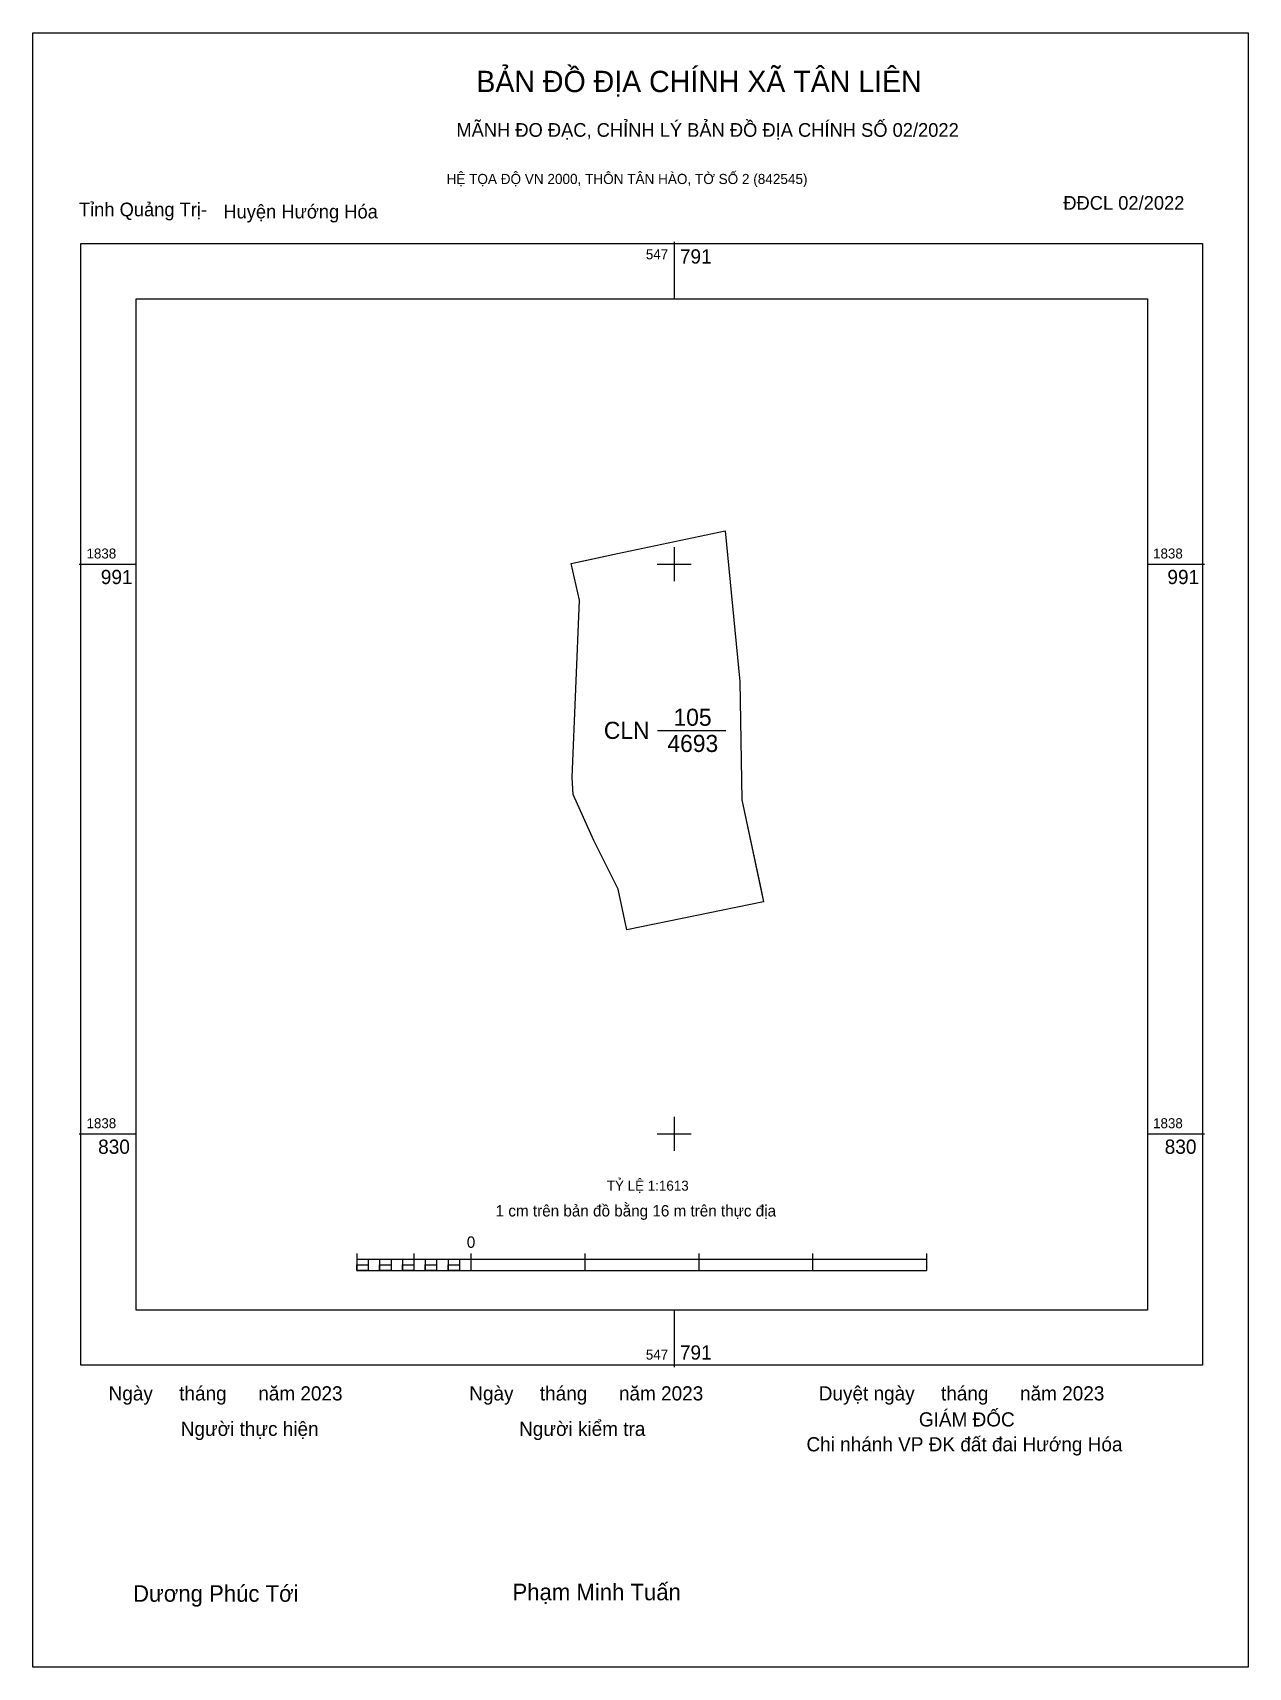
# Model space of a CAD drawing. Extents: x 547610 to 547954, y 1838679 to 1839142.
import ezdxf

# ---------------------------------------------------------------- set-up
doc = ezdxf.new("R2010")
doc.units = 0
for name, color, linetype in [('Level 10', 7, 'Continuous'), ('Level 13', 7, 'Continuous'), ('Level 15', 7, 'Continuous'), ('Level 17', 7, 'Continuous'), ('Level 6', 7, 'Continuous'), ('Level 62', 7, 'Continuous'), ('Level 63', 7, 'Continuous'), ('Level 9', 7, 'Continuous')]:
    doc.layers.add(name, color=color, linetype=linetype)

msp = doc.modelspace()

# ---------------------------------------------------------------- linework, layer by layer
at = {"layer": 'Level 10'}
msp.add_line((547786.83, 1838944.52), (547806.21, 1838944.52), dxfattribs=at)
msp.add_lwpolyline([(547806.07, 1839001.01), (547810.17, 1838958.38), (547810.72, 1838924.82), (547816.12, 1838899.71), (547816.94, 1838895.9), (547778.18, 1838888.03), (547775.72, 1838899.52), (547768.84, 1838913.33), (547762.98, 1838926.31), (547762.69, 1838931.2), (547764.82, 1838981.4), (547762.39, 1838991.82), (547775.57, 1838994.59)], close=True, dxfattribs=at)
at = {"layer": 'Level 15'}
msp.add_lwpolyline([(547609.88, 1839142.16), (547954.23, 1839142.16), (547954.23, 1838679.08), (547609.88, 1838679.08)], close=True, dxfattribs=at)
at = {"layer": 'Level 17'}
for points in [[(547775.57, 1838994.59), (547806.07, 1839001.01), (547810.17, 1838958.38), (547810.72, 1838924.82), (547816.94, 1838895.9), (547778.18, 1838888.03), (547775.72, 1838899.52)], [(547762.39, 1838991.82), (547765.54, 1838992.48)], [(547765.54, 1838992.48), (547775.57, 1838994.59)]]:
    msp.add_lwpolyline(points, dxfattribs=at)
at = {"layer": 'Level 62'}
msp.add_lwpolyline([(547639.15, 1839066.78), (547925.66, 1839066.78), (547925.66, 1838780.27), (547639.15, 1838780.27)], close=True, dxfattribs=at)
at = {"layer": 'Level 63'}
for p, q in [((547791.6, 1839082.92), (547791.6, 1839066.78)), ((547791.6, 1838996.44), (547791.6, 1838986.76)), ((547623.01, 1838991.6), (547639.15, 1838991.6)), ((547786.76, 1838991.6), (547796.44, 1838991.6)), ((547925.66, 1838991.6), (547941.8, 1838991.6)), ((547791.6, 1838835.04), (547791.6, 1838825.36)), ((547623.01, 1838830.2), (547639.15, 1838830.2)), ((547786.76, 1838830.2), (547796.44, 1838830.2)), ((547925.66, 1838830.2), (547941.8, 1838830.2)), ((547701.7, 1838796.3), (547701.7, 1838791.46)), ((547701.7, 1838794.69), (547863.1, 1838794.69)), ((547704.93, 1838794.69), (547704.93, 1838791.46)), ((547708.16, 1838794.69), (547708.16, 1838791.46)), ((547711.39, 1838794.69), (547711.39, 1838791.46)), ((547714.62, 1838794.69), (547714.62, 1838791.46)), ((547717.84, 1838796.3), (547717.84, 1838791.46)), ((547717.84, 1838794.69), (547717.84, 1838791.46)), ((547721.07, 1838794.69), (547721.07, 1838791.46)), ((547724.3, 1838794.69), (547724.3, 1838791.46)), ((547727.53, 1838794.69), (547727.53, 1838791.46)), ((547730.76, 1838794.69), (547730.76, 1838791.46)), ((547733.98, 1838796.3), (547733.98, 1838791.46)), ((547733.98, 1838794.69), (547733.98, 1838791.46)), ((547766.26, 1838796.3), (547766.26, 1838791.46)), ((547798.54, 1838796.3), (547798.54, 1838791.46)), ((547830.82, 1838796.3), (547830.82, 1838791.46)), ((547863.1, 1838796.3), (547863.1, 1838791.46)), ((547701.7, 1838791.46), (547863.1, 1838791.46)), ((547791.6, 1838780.27), (547791.6, 1838764.13))]:
    msp.add_line(p, q, dxfattribs=at)
for points in [[(547623.52, 1839082.41), (547941.29, 1839082.41), (547941.29, 1838764.64), (547623.52, 1838764.64)], [(547701.7, 1838793.08), (547704.93, 1838793.08), (547704.93, 1838791.46), (547701.7, 1838791.46)], [(547701.7, 1838793.08), (547704.93, 1838793.08), (547704.93, 1838791.46), (547701.7, 1838791.46)], [(547708.16, 1838793.08), (547711.39, 1838793.08), (547711.39, 1838791.46), (547708.16, 1838791.46)], [(547714.62, 1838793.08), (547717.84, 1838793.08), (547717.84, 1838791.46), (547714.62, 1838791.46)], [(547721.07, 1838793.08), (547724.3, 1838793.08), (547724.3, 1838791.46), (547721.07, 1838791.46)], [(547727.53, 1838793.08), (547730.76, 1838793.08), (547730.76, 1838791.46), (547727.53, 1838791.46)]]:
    msp.add_lwpolyline(points, close=True, dxfattribs=at)

# ---------------------------------------------------------------- texts
at = {"layer": 'Level 13'}
for s, p in [('105', (547791.39, 1838945.81)), ('CLN', (547771.67, 1838942.1)), ('4693', (547789.67, 1838938.39))]:
    msp.add_text(s, height=4.842, dxfattribs=at).set_placement(p)
at = {"layer": 'Level 6'}
msp.add_text('TỶ LỆ 1:1613', height=2.8373, dxfattribs=at).set_placement((547772.51, 1838814.11))
at = {"layer": 'Level 63'}
for s, height, p in [('BẢN ĐỒ ĐỊA CHÍNH XÃ TÂN LIÊN', 6.0423, (547735.55, 1839125.33)), ('MÃNH ĐO ĐẠC, CHỈNH LÝ BẢN ĐỒ ĐỊA CHÍNH SỐ 02/2022', 3.8771, (547729.89, 1839112.67)), ('HỆ TỌA ĐỘ VN 2000, THÔN TÂN HÀO, TỜ SỐ 2 (842545)', 2.8701, (547727.11, 1839099.29)), ('547', 2.824, (547783.58, 1839077.97)), ('791', 4.035, (547793.21, 1839076.76)), ('1838', 2.824, (547625.13, 1838993.21)), ('1838', 2.824, (547927.27, 1838993.21)), ('991', 4.035, (547629.17, 1838985.95)), ('991', 4.035, (547931.31, 1838985.95)), ('1838', 2.824, (547625.13, 1838831.81)), ('1838', 2.824, (547927.27, 1838831.81)), ('830', 4.035, (547628.41, 1838824.55)), ('830', 4.035, (547930.55, 1838824.55)), ('1 cm trên bản đồ bằng 16 m trên thực địa', 3.228, (547741.02, 1838806.8)), ('0', 3.23, (547732.84, 1838797.92)), ('791', 4.035, (547793.21, 1838766.25)), ('547', 2.824, (547783.58, 1838766.25)), ('Ngày     tháng      năm 2023', 4.0161, (547631.38, 1838754.68)), ('Ngày     tháng      năm 2023', 4.0161, (547733.55, 1838754.68)), ('Duyệt ngày     tháng      năm 2023', 4.0161, (547832.55, 1838754.68)), ('GIÁM ĐỐC', 4.016, (547860.91, 1838747.3)), ('Người thực hiện', 4.0161, (547651.81, 1838744.64)), ('Người kiểm tra', 4.0161, (547747.67, 1838744.64)), ('Chi nhánh VP ĐK đất đai Hướng Hóa', 4.0161, (547829.07, 1838740.26)), ('Dương Phúc Tới', 4.6844, (547638.3, 1838697.65)), ('Phạm Minh Tuấn', 4.6844, (547745.79, 1838698.07))]:
    msp.add_text(s, height=height, dxfattribs=at).set_placement(p)
at = {"layer": 'Level 9'}
for s, p in [('Tỉnh Quảng Trị-', (547622.97, 1839090.14)), ('ĐĐCL 02/2022', (547901.83, 1839092.01)), ('Huyện Hướng Hóa', (547663.89, 1839089.55))]:
    msp.add_text(s, height=3.8771, dxfattribs=at).set_placement(p)

doc.saveas('drawing.dxf')
